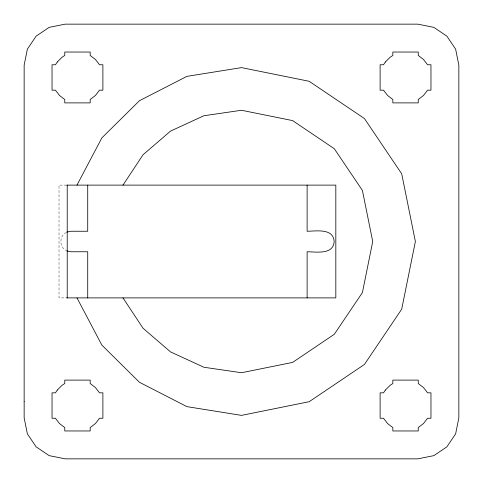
<?xml version="1.0" encoding="UTF-8"?>
<svg xmlns="http://www.w3.org/2000/svg" width="483" height="483" viewBox="0 0 483 483"><rect width="100%" height="100%" fill="white"/><g stroke="black" fill="none" stroke-linecap="round" stroke-linejoin="round"><path stroke-width="0.36" stroke-dasharray="2.42 1.81" d="M66.382 232.42C59.004 235.668 59.004 247.338 66.382 250.58M66.473 185.116L59.017 185.116L59.017 297.89L66.153 297.89"/><path stroke-width="0.72" d="M76.978 185.116L101.841 137.921L139.418 100.736L186.909 76.368L241.5 67.62L309.174 81.289L364.448 118.552L401.711 173.826L415.38 241.5L401.711 309.174L364.448 364.448L309.174 401.711L241.5 415.38L186.909 406.632L139.418 382.264L101.841 345.079L76.978 297.89M122.978 185.116L143.046 154.753L170.541 131.098L203.892 115.745L241.5 110.269L292.577 120.587L334.29 148.71L362.413 190.423L372.731 241.5L362.413 292.577L334.29 334.29L292.577 362.413L241.5 372.731L203.892 367.255L170.547 351.902L143.046 328.253L122.978 297.89M66.926 232.057L70.916 231.248L87.719 231.248L87.719 185.116M66.865 185.116L335.824 185.116L335.824 297.89L66.533 297.89M66.926 250.949L70.916 251.758L87.719 251.758L87.719 297.89M307.116 185.116L307.116 231.248C316.166 231.188 333.324 227.946 334.17 241.5C333.324 255.054 316.166 251.818 307.116 251.758L307.116 297.89M67.215 185.116L67.215 297.89M24.15 401.421L24.15 417.831L27.362 433.825L36.14 446.86L49.175 455.638L65.169 458.85L417.831 458.85L433.831 455.638L446.866 446.86L455.638 433.825L458.85 417.831L458.85 65.169L455.638 49.169L446.866 36.134L433.831 27.362L417.831 24.15L65.169 24.15L49.175 27.362L36.14 36.134L27.362 49.169L24.15 65.169L24.15 401.421M57.302 61.987L55.448 64.758L52.037 64.758L52.037 90.182L55.448 90.182L59.487 95.447L64.758 99.492L64.758 102.891L90.182 102.891L90.182 99.492L95.447 95.447L99.492 90.182L102.891 90.182L102.891 64.758L99.492 64.758L95.447 59.494L90.182 55.448L90.182 52.037L64.758 52.037L64.758 55.448L61.987 57.302L57.302 61.987M57.302 390.059L55.448 392.83L52.037 392.83L52.037 418.254L55.448 418.254L59.487 423.519L64.758 427.564L64.758 430.963L90.182 430.963L90.182 427.564L95.447 423.519L99.492 418.254L102.891 418.254L102.891 392.83L99.492 392.83L95.447 387.565L90.182 383.52L90.182 380.109L64.758 380.109L64.758 383.52L61.987 385.374L57.302 390.059M385.374 61.987L383.52 64.758L380.109 64.758L380.109 90.182L383.52 90.182L387.559 95.447L392.83 99.492L392.83 102.891L418.254 102.891L418.254 99.492L423.519 95.447L427.564 90.182L430.963 90.182L430.963 64.758L427.564 64.758L423.519 59.494L418.254 55.448L418.254 52.037L392.83 52.037L392.83 55.448L390.059 57.302L385.374 61.987M385.374 390.059L383.52 392.83L380.109 392.83L380.109 418.254L383.52 418.254L387.559 423.519L392.83 427.564L392.83 430.963L418.254 430.963L418.254 427.564L423.519 423.519L427.564 418.254L430.963 418.254L430.963 392.83L427.564 392.83L423.519 387.565L418.254 383.52L418.254 380.109L392.83 380.109L392.83 383.52L390.059 385.374L385.374 390.059"/></g></svg>
